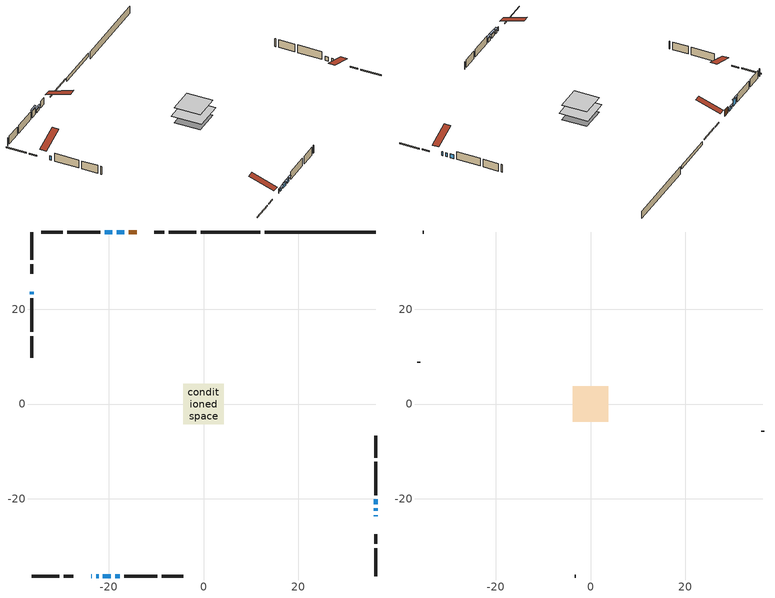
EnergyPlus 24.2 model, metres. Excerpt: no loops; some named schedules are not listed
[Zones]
conditioned space
 floor adiabatic (Floor2 construction): -2.15,-2.15 -2.15,2.15 2.15,2.15 2.15,-2.15 z0.77
 floor adiabatic (AdiabaticFloorConstruction): -4.32,-4.32 -4.32,4.32 4.32,4.32 4.32,-4.32 z0.77
 floor foundation (Slab1 construction): -3.74,-3.74 -3.74,3.74 3.74,3.74 3.74,-3.74 z-1.52
 floor foundation (Slab2 construction): -2.15,-2.15 -2.15,2.15 2.15,2.15 2.15,-2.15 z-0.3
 wall outside (RimJoist1 construction): -1.51,36.31 -7.37,36.31 / -36.31,-36.31 -30.45,-36.31 / -36.31,36.31 -36.31,30.45 / 36.31,-36.31 36.31,-30.45 z0.77:1.07
 wall outside (RimJoist2 construction): -8.3,36.31 -10.35,36.31 / -29.52,-36.31 -27.47,-36.31 / -36.31,29.52 -36.31,27.47 / 36.31,-29.52 36.31,-27.47 z0.77:1.07
 wall outside (AdiabaticWallConstruction 1): -14.13,36.31 -15.8,36.31 z0.77:2.8
 wall outside (AdiabaticWallConstruction): -23.7,-36.31 -23.62,-36.31 / 36.31,-23.7 36.31,-23.46 / 36.31,-22.54 36.31,-22.04 / 36.31,-21.12 36.31,-20.16 / -36.31,23.7 -36.31,23.2 z0.77:1.99; -16.73,36.31 -18.35,36.31 z0.77:1.53; -22.69,-36.31 -22.15,-36.31 z0.77:1.61; -21.23,-36.31 -19.6,-36.31 / -18.67,-36.31 -17.66,-36.31 z0.77:1.89; -19.28,36.31 -20.86,36.31 z0.77:2.8
 wall outside (Wall1 construction): -21.79,36.31 -28.78,36.31 / -16.73,-36.31 -9.73,-36.31 / -36.31,22.28 -36.31,15.28 / 36.31,-19.23 36.31,-12.24 z0.77:3.21
 wall outside (Wall2 construction): -29.71,36.31 -34.27,36.31 / -8.81,-36.31 -4.25,-36.31 / -36.31,14.35 -36.31,9.8 / 36.31,-11.31 36.31,-6.75 z0.77:3.21
 wall foundation (FoundationWall1 construction): 12.94,36.31,-1.52 12.94,36.31,0.77 33.98,36.31,0.77 33.98,36.31,0.65 36.31,36.31,0.65 36.31,36.31,-1.52
 wall foundation (FoundationWall2 construction): 12.01,36.31 -0.58,36.31 z-0.3:0.77
 window (WindowConstruction 8): -23.69,-36.31 -23.62,-36.31 z0.77:1.99
 window (WindowConstruction 9): 36.31,-23.69 36.31,-23.46 z0.77:1.99
 window (WindowConstruction): -16.73,36.31 -18.35,36.31 z0.77:1.53
 window (WindowConstruction 1): -22.69,-36.31 -22.16,-36.31 z0.77:1.61
 window (WindowConstruction 2): -21.23,-36.31 -19.6,-36.31 z0.77:1.89
 window (WindowConstruction 3): -18.67,-36.31 -17.66,-36.31 z0.77:1.89
 window (WindowConstruction 4): 36.31,-22.54 36.31,-22.05 z0.77:1.99
 window (WindowConstruction 5): 36.31,-21.12 36.31,-20.16 z0.77:1.99
 window (WindowConstruction 6): -19.28,36.31 -20.86,36.31 z0.77:2.8
 window (WindowConstruction 7): -36.31,23.69 -36.31,23.21 z0.77:1.99
 door (Door): -14.13,36.31 -15.8,36.31 z0.77:2.8
 ceiling adiabatic (AdiabaticFloorConstruction): 4.32,-4.32 4.32,4.32 -4.32,4.32 -4.32,-4.32 z0.77
attic - vented
 floor to conditioned space (Floor1 construction Reversed): -3.74,-3.74 -3.74,3.74 3.74,3.74 3.74,-3.74 z3.21
 wall outside (Wall3 construction): -35.19,36.31 -35.39,36.31 / -3.32,-36.31 -3.13,-36.31 / -36.31,8.87 -36.31,8.68 / 36.31,-5.82 36.31,-5.63 z0.77:3.21
 roof outside (Roof1 construction): -13.2,36.31,3.21 -13.2,29.03,5.64 -11.28,29.03,5.64 -11.28,36.31,3.21; -24.62,-36.31,3.21 -24.62,-29.03,5.64 -26.54,-29.03,5.64 -26.54,-36.31,3.21; -36.31,24.62,3.21 -29.03,24.62,5.64 -29.03,26.54,5.64 -36.31,26.54,3.21; 36.31,-24.62,3.21 29.03,-24.62,5.64 29.03,-26.54,5.64 36.31,-26.54,3.21
shading: -18.81,36.31 -16.27,36.31 -16.27,36.61 -18.81,36.61 z1.99; -21.69,-36.31 -23.15,-36.31 -23.15,-36.77 -21.69,-36.77 z2.07; -19.14,-36.31 -21.69,-36.31 -21.69,-36.77 -19.14,-36.77 z2.35; -17.2,-36.31 -19.13,-36.31 -19.13,-36.77 -17.2,-36.77 z2.35; -21.32,36.31 -18.82,36.31 -18.82,36.61 -21.32,36.61 z3.26
[Building]
Building 1: Terrain=Suburbs
[Site:Location]
Windsor AP_ON: Latitude {deg}=42.28; Longitude {deg}=-82.96; Time Zone {hr}=-5; Elevation {m}=190; Keep Site Location Information=Yes
[Site:GroundTemperature:Shallow]
6.34957, 4.46684, 4.31606, 5.20952, 8.79623, 12.3662, 15.4612, 17.4219, 17.5884, 15.9938, 12.9777, 9.51722
[Site:WaterMainsTemperature]
Calculation Method=Schedule; Temperature Schedule=mains temperature schedule
[Material] Roughness=Rough; Thermal Absorptance=0.9
Name | Thickness {m} | Conductivity {W/m-K} | Density {kg/m3} | Specific Heat {J/kg-K} | Solar Absorptance | Visible Absorptance
asphalt or fiberglass shingles | 0.00635 | 0.162714 | 1121.4 | 1465.45 | 0.4 | 0.4
ceiling stud and cavity | 0.1397 | 0.0798965 | 65.682 | 1177.47 | 0.7 | 0.7
concrete 4.0 in. | 0.1016 | 1.803125 | 2242.8 | 837.4 | 0.7 | 0.7
concrete 8.0 in. | 0.2032 | 1.803125 | 2242.8 | 837.4 | 0.7 | 0.7
door material | 0.04445 | 0.053851 | 512.64 | 1214.23 | 0.7 | 0.7
exterior vertical ins | 0.00218552 | 0.029427 | 32.04 | 1214.23 | 0.7 | 0.7
exterior vertical ins 1 | 0.0105188 | 0.029427 | 32.04 | 1214.23 | 0.7 | 0.7
floor covering | 0.0127 | 9.015625 | 54.468 | 1339.84 | 0.6 | 0.6
floor covering 1 | 0.0127 | 0.0433444 | 54.468 | 1339.84 | 0.6 | 0.6
floor rigid ins; wall rigid ins | 0.512978 | 0.029427 | 32.04 | 1214.23 | 0.7 | 0.7
floor stud and cavity | 0.0889 | 0.234607 | 50.32683 | 1063.81 | 0.7 | 0.7
floor stud and cavity 1 | 0.1397 | 1.75129 | 37.0049 | 1207.88 | 0.7 | 0.7
furniture material conditioned space 1 | 0.1524 | 0.115458 | 640.8 | 1214.23 | 0.6 | 0.6
gypsum board | 0.0127 | 0.160291 | 801 | 837.4 | 0.6 | 0.6
gypsum board 1 | 0.0127 | 0.160291 | 801 | 837.4 | 0.7 | 0.7
osb sheathing 0.5 in. | 0.0127 | 0.115458 | 512.64 | 1214.23 | 0.7 | 0.7
osb sheathing 0.75 in. | 0.01905 | 0.115458 | 512.64 | 1214.23 | 0.7 | 0.7
rim joist stud and cavity | 0.0508 | 0.648972 | 50.32683 | 1063.81 | 0.6 | 0.6
rim joist stud and cavity 1 | 0.0508 | 24.0425 | 6.31874 | 1174.65 | 0.6 | 0.6
wall stud and cavity | 0.1397 | 0.0912985 | 139.0536 | 1170.24 | 0.7 | 0.7
wall stud and cavity 1 | 0.1397 | 0.0901573 | 139.0536 | 1170.24 | 0.7 | 0.7
wall stud and cavity 2 | 0.0889 | 6.9971 | 50.32683 | 1063.81 | 0.6 | 0.6
wall stud and cavity 3 | 0.0889 | 0.380278 | 52.3479 | 1209.89 | 0.7 | 0.7
wall stud and cavity 4 | 0.0889 | 0.391764 | 83.0341 | 1211.67 | 0.7 | 0.7
wood siding | 0.0254 | 0.102417 | 544.68 | 1172.36 | 0.4 | 0.4
wood siding 1 | 0.00254 | 0.102417 | 544.68 | 1172.36 | 0.4 | 0.4
wood siding 2; wood siding 3; wood siding 4 | 0.0254 | 0.102417 | 544.68 | 1172.36 | 0.7 | 0.7
[WindowMaterial:SimpleGlazingSystem]
Name | U-Factor {W/m2-K} | Solar Heat Gain Coefficient
WindowMaterial | 3.28075 | 0.55
WindowMaterial 1 | 3.25804 | 0.43
WindowMaterial 2 | 3.28699 | 0.59
WindowMaterial 3 | 3.28699 | 0.54
WindowMaterial 4 | 3.26542 | 0.47
WindowMaterial 5 | 3.28813 | 0.54
WindowMaterial 6 | 3.28927 | 0.63
WindowMaterial 7 | 2.82367 | 0.29
WindowMaterial 8 | 3.2217 | 0.35
[Construction]
AdiabaticFloorConstruction: floor stud and cavity 1, floor rigid ins, osb sheathing 0.75 in., floor covering 1
AdiabaticWallConstruction: wood siding 3, wall rigid ins, wall stud and cavity 3, gypsum board
AdiabaticWallConstruction 1: wood siding 4, wall rigid ins, wall stud and cavity 3, gypsum board
Door: door material
Floor1 construction Reversed: gypsum board, ceiling stud and cavity
Floor2 construction: floor stud and cavity, floor covering
FoundationWall1 construction; FoundationWall2 construction: concrete 8.0 in., gypsum board 1
furniture construction conditioned space 1: furniture material conditioned space 1
PartitionWallConstruction: gypsum board, wall stud and cavity 4, gypsum board
RimJoist1 construction: wood siding 2, rim joist stud and cavity
RimJoist2 construction: wood siding 2, rim joist stud and cavity 1
Roof1 construction: asphalt or fiberglass shingles
Slab1 construction; Slab2 construction: concrete 4.0 in.
Wall1 construction: wood siding, osb sheathing 0.5 in., wall stud and cavity, gypsum board
Wall2 construction: wood siding, osb sheathing 0.5 in., wall stud and cavity 1, gypsum board
Wall3 construction: wood siding 1, wall stud and cavity 2
WindowConstruction: WindowMaterial
WindowConstruction 1: WindowMaterial 1
WindowConstruction 2: WindowMaterial 2
WindowConstruction 3: WindowMaterial 3
WindowConstruction 4; WindowConstruction 7: WindowMaterial 4
WindowConstruction 5: WindowMaterial 5
WindowConstruction 6: WindowMaterial 6
WindowConstruction 8: WindowMaterial 7
WindowConstruction 9: WindowMaterial 8
[Zone] Multiplier=1; Part of Total Floor Area=Yes
Name | Volume {m3}
attic - vented | 22.063
conditioned space | 347.5
[Space]
Name | Zone | Volume {m3}
attic - vented 1 | attic - vented | 22.063
conditioned space 1 | conditioned space | 347.5
[ZoneInfiltration:EffectiveLeakageArea]
infil attic - vented 1: Zone or Space=attic - vented 1; Schedule=Always On Discrete; Effective Air Leakage Area {cm2}=2487.11; Stack Coefficient=0.000338451; Wind Coefficient=1.24299e-05
[ZoneMixing]
whole house fan mix: Zone or Space=attic - vented; Schedule=Always On Continuous; Design Flow Rate Calculation Method=Flow/Zone; Design Flow Rate {m3/s}=0; Source Zone or Space=conditioned space
[SurfaceProperty:ExposedFoundationPerimeter] Exposed Perimeter Calculation Method=TotalExposedPerimeter
Name | Total Exposed Perimeter {m}
Slab1 | 23.378
Slab2 | 12.588
[InternalMass] Zone or ZoneList=conditioned space; Space or SpaceList=conditioned space 1
Name | Construction | Surface Area {m2}
furniture mass conditioned space 1 | furniture construction conditioned space 1 | 67.0079
partition wall mass | PartitionWallConstruction | 149
[Lights]
interior lighting: Zone or ZoneList or Space or SpaceList=conditioned space 1; Schedule=interior lighting schedule; Design Level Calculation Method=LightingLevel; Lighting Level {W}=343.2; Return Air Fraction=0; Fraction Radiant=0.6; Fraction Visible=0.2; Fraction Replaceable=1
[People]
occupants: Zone or ZoneList or Space or SpaceList=conditioned space 1; Number of People Schedule=occupants schedule; Number of People Calculation Method=People; Number of People=3; Fraction Radiant=0.314171; Sensible Heat Fraction=0.56303; Activity Level Schedule=occupants activity schedule; Carbon Dioxide Generation Rate {m3/s-W}=0; Enable ASHRAE 55 Comfort Warnings=No; Mean Radiant Temperature Calculation Type=EnclosureAveraged
[ElectricEquipment] Zone or ZoneList or Space or SpaceList=conditioned space 1; Design Level Calculation Method=EquipmentLevel
Name | Schedule | Design Level {W} | Fraction Latent | Fraction Radiant | Fraction Lost
clothes dryer | clothes dryer schedule | 140.772 | 0.015 | 0.081 | 0.85
clothes washer | clothes washer schedule | 32.1985 | 0.03 | 0.162 | 0.7
cooking range | cooking range schedule | 215.147 | 0.08 | 0.432 | 0.2
dishwasher | dishwasher schedule | 66.8632 | 0.3 | 0.18 | 0.4
fridge | fridge schedule | 72.9452 | 0 | 0.6 | 0
mech vent bath fan 0 | mech vent bath fan 0 schedule | 50.2 | 0 | 0 | 1
mech vent bath fan 1 | mech vent bath fan 1 schedule | 50.2 | 0 | 0 | 1
mech vent house fan | mech vent house fan schedule | 0 | 0 | 0 | 1
mech vent house fan cfis | mech vent house fan cfis schedule | 0 | 0 | 0 | 0
mech vent range fan 0 | mech vent range fan 0 schedule | 57 | 0 | 0 | 1
misc plug loads | misc plug loads schedule | 494.7 | 0.045 | 0.513 | 0.1
whole house fan | Always On Discrete | 0 | 0 | 0 | 1
[OtherEquipment] Zone or ZoneList or Space or SpaceList=conditioned space 1; Design Level Calculation Method=EquipmentLevel
Name | Fuel Type | Schedule | Design Level {W} | Fraction Latent | Fraction Radiant | Fraction Lost
clothes dryer 1 | Electricity | clothes dryer schedule | 0 | 0.015 | 0.081 | 0.85
cooking range 1 | Electricity | cooking range schedule | 0 | 0.08 | 0.432 | 0.2
general water use latent | None | general water use schedule | 62.594 | 1 | 0 | 0
general water use sensible | None | general water use schedule | -61.6891 | 0 | 0.6 | 0
mech vent house fan latent load | None | Always On Discrete | 0 | 1 | 0 | 0
mech vent house fan sensible load | None | Always On Discrete | 0 | 0 | 0 | 0
water heater energy adjustment1 | NaturalGas | Always On Discrete | 0.01 | 0 | 0 | 1
[ZoneInfiltration:DesignFlowRate] Zone or ZoneList or Space or SpaceList=conditioned space 1; Schedule=Always On Discrete; Design Flow Rate Calculation Method=Flow/Zone; Design Flow Rate {m3/s}=0
infil flow; natural vent flow; whole house fan flow
[AvailabilityManager:Scheduled]
furnace airloop Availability Manager: Schedule=Always On Discrete
[Foundation:Kiva] Initial Indoor Air Temperature {C}=18; Wall Height Above Grade {m}=0.769986; Wall Depth Below Slab {m}=0.2032; Custom Block X Position 1 {m}=0.2159; Custom Block Z Position 1 {m}=0
Name | Custom Block Material Name 1 | Custom Block Depth 1 {m}
Foundation Kiva 1 | exterior vertical ins | 2.28999
Foundation Kiva 2 | exterior vertical ins 1 | 1.07
[Foundation:Kiva:Settings]
Soil Conductivity {W/m-K}=0.849921; Soil Density {kg/m3}=1842.3; Soil Specific Heat {J/kg-K}=418.7; Ground Solar Absorptivity=0.9; Ground Thermal Absorptivity=0.9; Ground Surface Roughness {m}=0.03; Far-Field Width {m}=40; Deep-Ground Boundary Condition=ZeroFlux; Deep-Ground Depth {m}=40; Minimum Cell Dimension {m}=0.2; Maximum Cell Growth Coefficient=3; Simulation Timestep=Timestep
[Exterior:Lights]
exterior lighting: Schedule=exterior lighting schedule; Design Level {W}=75.6
[EnergyManagementSystem:GlobalVariable]
furnace_airloop_Fan_RTF
infil_program_Qfan
infil_program_Qinf
natural_vent_program_Qnv
natural_vent_program_Qwhf
[EnergyManagementSystem:Sensor]
Name | Output:Variable or Output:Meter Index Key | Output:Variable or Output:Meter
airflow_gain | infil flow | Infiltration Sensible Heat Gain Energy
airflow_gain_1 | natural vent flow | Infiltration Sensible Heat Gain Energy
airflow_gain_2 | whole house fan flow | Infiltration Sensible Heat Gain Energy
airflow_loss | infil flow | Infiltration Sensible Heat Loss Energy
airflow_loss_1 | natural vent flow | Infiltration Sensible Heat Loss Energy
airflow_loss_2 | whole house fan flow | Infiltration Sensible Heat Loss Energy
clg_load_cond |  | Cooling:EnergyTransfer:Zone:CONDITIONED SPACE
clg_sp_s; clg_sp_s_1 | cooling setpoint | Schedule Value
clothes_dryer_exhaust_0_sch_s | clothes dryer exhaust 0 schedule | Schedule Value
cool_season | cooling season schedule | Schedule Value
htg_load_cond |  | Heating:EnergyTransfer:Zone:CONDITIONED SPACE
htg_sp_s; htg_sp_s_1 | heating setpoint | Schedule Value
ig_ee_conv | clothes dryer | Electric Equipment Convective Heating Energy
ig_ee_conv_2 | cooking range | Electric Equipment Convective Heating Energy
ig_ee_conv_4 | fridge | Electric Equipment Convective Heating Energy
ig_ee_conv_5 | misc plug loads | Electric Equipment Convective Heating Energy
ig_ee_conv_6 | whole house fan | Electric Equipment Convective Heating Energy
ig_ee_rad | clothes dryer | Electric Equipment Radiant Heating Energy
ig_ee_rad_2 | cooking range | Electric Equipment Radiant Heating Energy
ig_ee_rad_4 | fridge | Electric Equipment Radiant Heating Energy
ig_ee_rad_5 | misc plug loads | Electric Equipment Radiant Heating Energy
ig_ee_rad_6 | whole house fan | Electric Equipment Radiant Heating Energy
ig_lgt_conv | interior lighting | Lights Convective Heating Energy
ig_lgt_rad | interior lighting | Lights Radiant Heating Energy
ig_lgt_vis | interior lighting | Lights Visible Radiation Heating Energy
ig_oe_conv | clothes dryer 1 | Other Equipment Convective Heating Energy
ig_oe_conv_1 | cooking range 1 | Other Equipment Convective Heating Energy
ig_oe_conv_2 | general water use latent | Other Equipment Convective Heating Energy
ig_oe_conv_3 | general water use sensible | Other Equipment Convective Heating Energy
ig_oe_conv_4 | water heater energy adjustment1 | Other Equipment Convective Heating Energy
ig_oe_rad | clothes dryer 1 | Other Equipment Radiant Heating Energy
ig_oe_rad_1 | cooking range 1 | Other Equipment Radiant Heating Energy
ig_oe_rad_2 | general water use latent | Other Equipment Radiant Heating Energy
ig_oe_rad_3 | general water use sensible | Other Equipment Radiant Heating Energy
ig_oe_rad_4 | water heater energy adjustment1 | Other Equipment Radiant Heating Energy
ig_ppl_conv | occupants | People Convective Heating Energy
ig_ppl_rad | occupants | People Radiant Heating Energy
im_conv | furniture mass conditioned space 1 | Surface Inside Face Convection Heat Gain Energy
im_conv_1 | partition wall mass | Surface Inside Face Convection Heat Gain Energy
im_ig | furniture mass conditioned space 1 | Surface Inside Face Internal Gains Radiation Heat Gain Energy
im_ig_1 | partition wall mass | Surface Inside Face Internal Gains Radiation Heat Gain Energy
im_lgt | furniture mass conditioned space 1 | Surface Inside Face Lights Radiation Heat Gain Energy
im_lgt_1 | partition wall mass | Surface Inside Face Lights Radiation Heat Gain Energy
im_sol | furniture mass conditioned space 1 | Surface Inside Face Solar Radiation Heat Gain Energy
im_sol_1 | partition wall mass | Surface Inside Face Solar Radiation Heat Gain Energy
im_surf | furniture mass conditioned space 1 | Surface Inside Face Net Surface Thermal Radiation Heat Gain Energy
im_surf_1 | partition wall mass | Surface Inside Face Net Surface Thermal Radiation Heat Gain Energy
mech_vent_bath_fan_0_sch_s | mech vent bath fan 0 schedule | Schedule Value
mech_vent_bath_fan_1_sch_s | mech vent bath fan 1 schedule | Schedule Value
mech_vent_range_fan_0_sch_s | mech vent range fan 0 schedule | Schedule Value
mv_conv | mech vent bath fan 0 | Electric Equipment Convective Heating Energy
mv_conv_1 | mech vent bath fan 1 | Electric Equipment Convective Heating Energy
mv_conv_2 | mech vent house fan | Electric Equipment Convective Heating Energy
mv_conv_3 | mech vent house fan cfis | Electric Equipment Convective Heating Energy
mv_conv_4 | mech vent range fan 0 | Electric Equipment Convective Heating Energy
mv_conv_5 | mech vent house fan latent load | Other Equipment Convective Heating Energy
mv_conv_6 | mech vent house fan sensible load | Other Equipment Convective Heating Energy
mv_rad | mech vent bath fan 0 | Electric Equipment Radiant Heating Energy
mv_rad_1 | mech vent bath fan 1 | Electric Equipment Radiant Heating Energy
mv_rad_2 | mech vent house fan | Electric Equipment Radiant Heating Energy
mv_rad_3 | mech vent house fan cfis | Electric Equipment Radiant Heating Energy
mv_rad_4 | mech vent range fan 0 | Electric Equipment Radiant Heating Energy
mv_rad_5 | mech vent house fan latent load | Other Equipment Radiant Heating Energy
mv_rad_6 | mech vent house fan sensible load | Other Equipment Radiant Heating Energy
natural_vent_s | natural vent schedule | Schedule Value
out_pb_s |  | Site Outdoor Air Barometric Pressure
out_wt_s |  | Site Outdoor Air Humidity Ratio
site_vw_s |  | Site Wind Speed
ss_back_out | Window1 | Surface Window Shortwave from Zone Back Out Window Heat Transfer Rate
ss_back_out_1 | Window10 | Surface Window Shortwave from Zone Back Out Window Heat Transfer Rate
ss_back_out_2 | Window2 | Surface Window Shortwave from Zone Back Out Window Heat Transfer Rate
ss_back_out_3 | Window3 | Surface Window Shortwave from Zone Back Out Window Heat Transfer Rate
ss_back_out_4 | Window4 | Surface Window Shortwave from Zone Back Out Window Heat Transfer Rate
ss_back_out_5 | Window5 | Surface Window Shortwave from Zone Back Out Window Heat Transfer Rate
ss_back_out_6 | Window6 | Surface Window Shortwave from Zone Back Out Window Heat Transfer Rate
ss_back_out_7 | Window7 | Surface Window Shortwave from Zone Back Out Window Heat Transfer Rate
ss_back_out_8 | Window8 | Surface Window Shortwave from Zone Back Out Window Heat Transfer Rate
ss_back_out_9 | Window9 | Surface Window Shortwave from Zone Back Out Window Heat Transfer Rate
ss_conv | Door1 | Surface Inside Face Convection Heat Gain Energy
ss_conv_1 | Window1 | Surface Inside Face Convection Heat Gain Energy
ss_conv_10 | Window9 | Surface Inside Face Convection Heat Gain Energy
ss_conv_2 | Window10 | Surface Inside Face Convection Heat Gain Energy
ss_conv_3 | Window2 | Surface Inside Face Convection Heat Gain Energy
ss_conv_4 | Window3 | Surface Inside Face Convection Heat Gain Energy
ss_conv_5 | Window4 | Surface Inside Face Convection Heat Gain Energy
ss_conv_6 | Window5 | Surface Inside Face Convection Heat Gain Energy
ss_conv_7 | Window6 | Surface Inside Face Convection Heat Gain Energy
ss_conv_8 | Window7 | Surface Inside Face Convection Heat Gain Energy
ss_conv_9 | Window8 | Surface Inside Face Convection Heat Gain Energy
ss_ig | Door1 | Surface Inside Face Internal Gains Radiation Heat Gain Energy
ss_ig_1 | Window1 | Surface Inside Face Internal Gains Radiation Heat Gain Energy
ss_ig_10 | Window9 | Surface Inside Face Internal Gains Radiation Heat Gain Energy
ss_ig_2 | Window10 | Surface Inside Face Internal Gains Radiation Heat Gain Energy
ss_ig_3 | Window2 | Surface Inside Face Internal Gains Radiation Heat Gain Energy
ss_ig_4 | Window3 | Surface Inside Face Internal Gains Radiation Heat Gain Energy
ss_ig_5 | Window4 | Surface Inside Face Internal Gains Radiation Heat Gain Energy
ss_ig_6 | Window5 | Surface Inside Face Internal Gains Radiation Heat Gain Energy
ss_ig_7 | Window6 | Surface Inside Face Internal Gains Radiation Heat Gain Energy
ss_ig_8 | Window7 | Surface Inside Face Internal Gains Radiation Heat Gain Energy
ss_ig_9 | Window8 | Surface Inside Face Internal Gains Radiation Heat Gain Energy
ss_lgt | Door1 | Surface Inside Face Lights Radiation Heat Gain Energy
ss_sol | Door1 | Surface Inside Face Solar Radiation Heat Gain Energy
ss_surf | Door1 | Surface Inside Face Net Surface Thermal Radiation Heat Gain Energy
ss_surf_1 | Window1 | Surface Inside Face Net Surface Thermal Radiation Heat Gain Energy
ss_surf_10 | Window9 | Surface Inside Face Net Surface Thermal Radiation Heat Gain Energy
ss_surf_2 | Window10 | Surface Inside Face Net Surface Thermal Radiation Heat Gain Energy
ss_surf_3 | Window2 | Surface Inside Face Net Surface Thermal Radiation Heat Gain Energy
ss_surf_4 | Window3 | Surface Inside Face Net Surface Thermal Radiation Heat Gain Energy
ss_surf_5 | Window4 | Surface Inside Face Net Surface Thermal Radiation Heat Gain Energy
ss_surf_6 | Window5 | Surface Inside Face Net Surface Thermal Radiation Heat Gain Energy
ss_surf_7 | Window6 | Surface Inside Face Net Surface Thermal Radiation Heat Gain Energy
ss_surf_8 | Window7 | Surface Inside Face Net Surface Thermal Radiation Heat Gain Energy
ss_surf_9 | Window8 | Surface Inside Face Net Surface Thermal Radiation Heat Gain Energy
ss_trans_in | Window1 | Surface Window Transmitted Solar Radiation Rate
ss_trans_in_1 | Window10 | Surface Window Transmitted Solar Radiation Rate
ss_trans_in_2 | Window2 | Surface Window Transmitted Solar Radiation Rate
ss_trans_in_3 | Window3 | Surface Window Transmitted Solar Radiation Rate
ss_trans_in_4 | Window4 | Surface Window Transmitted Solar Radiation Rate
ss_trans_in_5 | Window5 | Surface Window Transmitted Solar Radiation Rate
ss_trans_in_6 | Window6 | Surface Window Transmitted Solar Radiation Rate
ss_trans_in_7 | Window7 | Surface Window Transmitted Solar Radiation Rate
ss_trans_in_8 | Window8 | Surface Window Transmitted Solar Radiation Rate
ss_trans_in_9 | Window9 | Surface Window Transmitted Solar Radiation Rate
ss_trans_out | Window1 | Surface Inside Face Initial Transmitted Diffuse Transmitted Out Window Solar Radiation Rate
ss_trans_out_1 | Window10 | Surface Inside Face Initial Transmitted Diffuse Transmitted Out Window Solar Radiation Rate
ss_trans_out_2 | Window2 | Surface Inside Face Initial Transmitted Diffuse Transmitted Out Window Solar Radiation Rate
ss_trans_out_3 | Window3 | Surface Inside Face Initial Transmitted Diffuse Transmitted Out Window Solar Radiation Rate
ss_trans_out_4 | Window4 | Surface Inside Face Initial Transmitted Diffuse Transmitted Out Window Solar Radiation Rate
ss_trans_out_5 | Window5 | Surface Inside Face Initial Transmitted Diffuse Transmitted Out Window Solar Radiation Rate
ss_trans_out_6 | Window6 | Surface Inside Face Initial Transmitted Diffuse Transmitted Out Window Solar Radiation Rate
ss_trans_out_7 | Window7 | Surface Inside Face Initial Transmitted Diffuse Transmitted Out Window Solar Radiation Rate
ss_trans_out_8 | Window8 | Surface Inside Face Initial Transmitted Diffuse Transmitted Out Window Solar Radiation Rate
ss_trans_out_9 | Window9 | Surface Inside Face Initial Transmitted Diffuse Transmitted Out Window Solar Radiation Rate
s_conv | Floor1 | Surface Inside Face Convection Heat Gain Energy
s_conv_1 | Floor2 | Surface Inside Face Convection Heat Gain Energy
s_conv_10 | RimJoist2:0 | Surface Inside Face Convection Heat Gain Energy
s_conv_11 | RimJoist2:180 | Surface Inside Face Convection Heat Gain Energy
s_conv_12 | RimJoist2:270 | Surface Inside Face Convection Heat Gain Energy
s_conv_13 | RimJoist2:90 | Surface Inside Face Convection Heat Gain Energy
s_conv_14 | Slab1 | Surface Inside Face Convection Heat Gain Energy
s_conv_15 | Slab2 | Surface Inside Face Convection Heat Gain Energy
s_conv_16 | Wall1:0 | Surface Inside Face Convection Heat Gain Energy
s_conv_17 | Wall1:180 | Surface Inside Face Convection Heat Gain Energy
s_conv_18 | Wall1:270 | Surface Inside Face Convection Heat Gain Energy
s_conv_19 | Wall1:90 | Surface Inside Face Convection Heat Gain Energy
s_conv_2 | FoundationWall1 | Surface Inside Face Convection Heat Gain Energy
s_conv_20 | Wall2:0 | Surface Inside Face Convection Heat Gain Energy
s_conv_21 | Wall2:180 | Surface Inside Face Convection Heat Gain Energy
s_conv_22 | Wall2:270 | Surface Inside Face Convection Heat Gain Energy
s_conv_23 | Wall2:90 | Surface Inside Face Convection Heat Gain Energy
s_conv_3 | FoundationWall2 | Surface Inside Face Convection Heat Gain Energy
